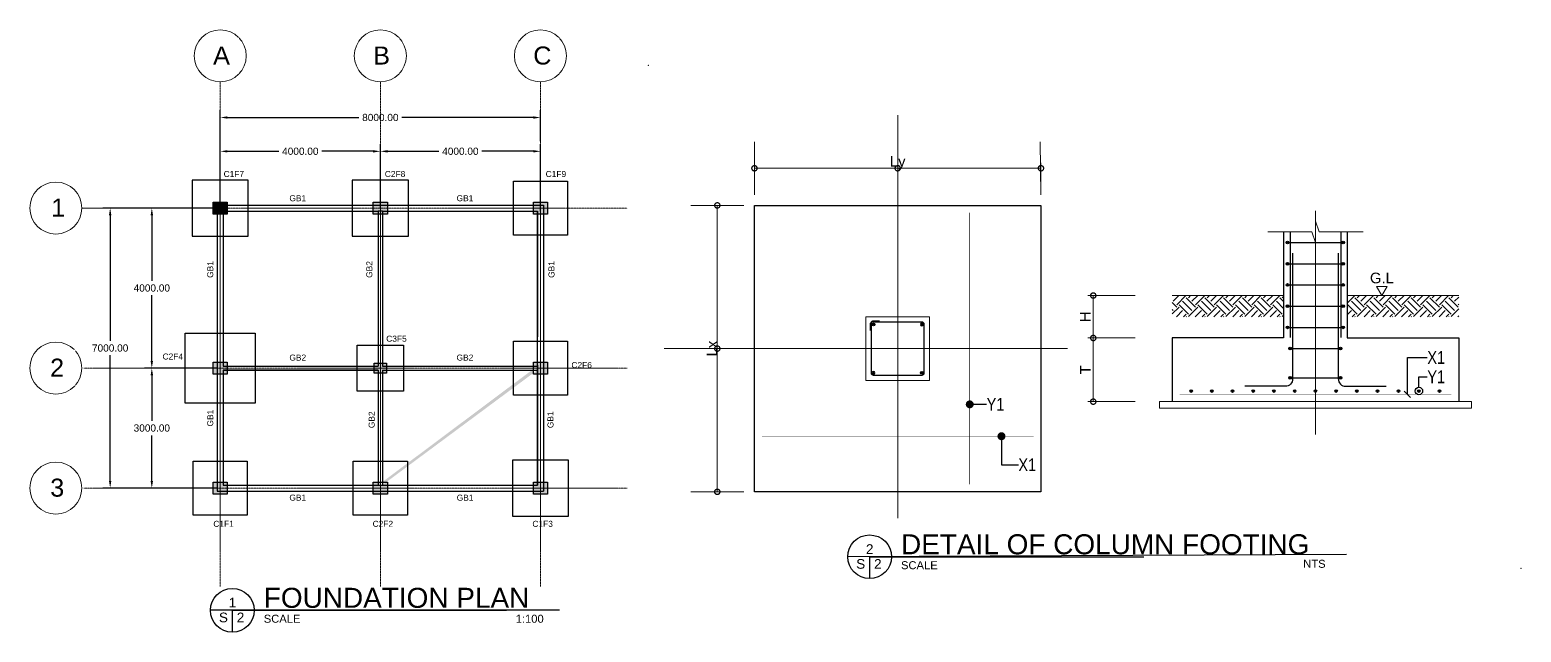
# Model space of a CAD drawing. Header units: inches. Extents: x -1 to 315328, y 6829 to 107833.
# Drawn here: x 171441 to 208709, y 88125 to 103183 of the extents above; entities that cross this region are included whole.
import ezdxf
from ezdxf.enums import TextEntityAlignment as Align
from ezdxf.lldxf.tags import DXFTag

# ---------------------------------------------------------------- set-up
doc = ezdxf.new("R2010")
doc.units = ezdxf.units.IN
doc.header["$MEASUREMENT"] = 0
doc.linetypes.add('Grid Line', pattern=[22.225, 12.7, -3.175, 3.175, -3.175])
for name, color, linetype in [('Bar.Column', 3, 'Continuous'), ('Bar.Foundation', 2, 'HIDDEN'), ('Bar.Hoop', 7, 'Continuous'), ('Foundation', 7, 'Continuous'), ('Leader', 7, 'Continuous'), ('TEXTS', 2, 'Continuous')]:
    doc.layers.add(name, color=color, linetype=linetype)
for name, color, linetype, lineweight in [('Center', 1, 'DASHDOTDOT0', 0), ('Column', 7, 'Continuous', 0), ('Dimension', 1, 'Continuous', 0), ('Legend', 7, 'Continuous', 0), ('S-GRID', 1, 'Continuous', 9), ('S-GRID-IDEN', 1, 'Continuous', 9), ('Soil', 7, 'Continuous', 0), ('Text', 9, 'Continuous', 0)]:
    doc.layers.add(name, color=color, linetype=linetype, lineweight=lineweight)
doc.styles.add('Arial_1', font='arial.ttf', dxfattribs={"height": 450})
doc.styles.add('DimText', font='arial.ttf')
doc.styles.add('RebarIndex', font='ARIALN.TTF')
doc.styles.get("Standard").update_dxf_attribs({"font": 'arial.ttf'})
tags = doc.linetypes.add('DASHDOTDOT0', pattern=[1, 0.3, -0.23, 0, -0.24, 0, -0.23]).pattern_tags.tags
tags[14:15] = [DXFTag(74, 4), DXFTag(75, 0), DXFTag(340, '0'), DXFTag(46, 0.0), DXFTag(50, 0.0), DXFTag(44, 0.0), DXFTag(45, 0.0)]
tags[12:13] = [DXFTag(74, 4), DXFTag(75, 0), DXFTag(340, '0'), DXFTag(46, 0.0), DXFTag(50, 0.0), DXFTag(44, 0.0), DXFTag(45, 0.0)]
tags[10:11] = [DXFTag(74, 4), DXFTag(75, 0), DXFTag(340, '0'), DXFTag(46, 0.0), DXFTag(50, 0.0), DXFTag(44, 0.0), DXFTag(45, 0.0)]
tags[8:9] = [DXFTag(74, 4), DXFTag(75, 0), DXFTag(340, '0'), DXFTag(46, 0.0), DXFTag(50, 0.0), DXFTag(44, 0.0), DXFTag(45, 0.0)]
tags[6:7] = [DXFTag(74, 4), DXFTag(75, 0), DXFTag(340, '0'), DXFTag(46, 0.0), DXFTag(50, 0.0), DXFTag(44, 0.0), DXFTag(45, 0.0)]
tags[4:5] = [DXFTag(74, 4), DXFTag(75, 0), DXFTag(340, '0'), DXFTag(46, 0.0), DXFTag(50, 0.0), DXFTag(44, 0.0), DXFTag(45, 0.0)]
tags = doc.linetypes.add('HIDDEN', pattern=[0.375, 0.25, -0.125]).pattern_tags.tags
tags[6:7] = [DXFTag(74, 4), DXFTag(75, 0), DXFTag(340, '0'), DXFTag(46, 0.0), DXFTag(50, 0.0), DXFTag(44, 0.0), DXFTag(45, 0.0)]
tags[4:5] = [DXFTag(74, 4), DXFTag(75, 0), DXFTag(340, '0'), DXFTag(46, 0.0), DXFTag(50, 0.0), DXFTag(44, 0.0), DXFTag(45, 0.0)]
doc.dimstyles.get("Standard").update_dxf_attribs({"dimtxt": 0.18, "dimasz": 0.18, "dimexe": 0.18, "dimexo": 0.0625, "dimgap": 0.09, "dimtad": 0, "dimtih": 1, "dimtoh": 1, "dimdec": 4, "dimzin": 0, "dimdsep": 46, "dimtxsty": 'Standard', "dimcen": 0.09, "dimadec": 0, "dimazin": 0, "dimtfac": 1, "dimtdec": 4, "dimtofl": 0, "dimtmove": 0, "dimatfit": 3, "dimfxl": 1, "dimtolj": 1, "dimtzin": 0, "dimarcsym": 0})

# ---------------------------------------------------------------- blocks, each defined once
blk = doc.blocks.new('*D408')
at = {"color": 0, "lineweight": -2, "transparency": 16777216}
for p, q in [((176200, 98761), (176200, 101171)), ((184200, 100398), (184200, 101171)), ((176380, 100991), (179666, 100991)), ((184020, 100991), (180733, 100991))]:
    blk.add_line(p, q, dxfattribs=at)
at = {"color": 0, "transparency": 16777216}
for points in [[(176380, 101021), (176380, 100961), (176200, 100991)], [(184020, 101021), (184020, 100961), (184200, 100991)]]:
    blk.add_solid(points, dxfattribs=at)
at = {"layer": 'Defpoints', "color": 0, "transparency": 16777216}
for p in [(184200, 100991), (184200, 100335), (176200, 98699)]:
    blk.add_point(p, dxfattribs=at)
at = {"color": 0, "transparency": 16777216, "insert": (180200, 100991), "char_height": 180, "attachment_point": 5}
blk.add_mtext('\\A1;8000.00', dxfattribs=at)
blk = doc.blocks.new('*D409')
at = {"color": 0, "lineweight": -2, "transparency": 16777216}
for p, q in [((176200, 98761), (176200, 100326)), ((180200, 98716), (180200, 100326)), ((176380, 100146), (177663, 100146)), ((180020, 100146), (178736, 100146))]:
    blk.add_line(p, q, dxfattribs=at)
at = {"color": 0, "transparency": 16777216}
for points in [[(176380, 100176), (176380, 100116), (176200, 100146)], [(180020, 100176), (180020, 100116), (180200, 100146)]]:
    blk.add_solid(points, dxfattribs=at)
at = {"layer": 'Defpoints', "color": 0, "transparency": 16777216}
for p in [(180200, 100146), (176200, 98699), (180200, 98653)]:
    blk.add_point(p, dxfattribs=at)
at = {"color": 0, "transparency": 16777216, "insert": (178200, 100146), "char_height": 180, "attachment_point": 5}
blk.add_mtext('\\A1;4000.00', dxfattribs=at)
blk = doc.blocks.new('*D410')
at = {"color": 0, "lineweight": -2, "transparency": 16777216}
for p, q in [((180200, 98716), (180200, 100326)), ((184200, 98641), (184200, 100326)), ((180380, 100146), (181663, 100146)), ((184020, 100146), (182736, 100146))]:
    blk.add_line(p, q, dxfattribs=at)
at = {"color": 0, "transparency": 16777216}
for points in [[(180380, 100176), (180380, 100116), (180200, 100146)], [(184020, 100176), (184020, 100116), (184200, 100146)]]:
    blk.add_solid(points, dxfattribs=at)
at = {"layer": 'Defpoints', "color": 0, "transparency": 16777216}
for p in [(184200, 100146), (180200, 98653), (184200, 98578)]:
    blk.add_point(p, dxfattribs=at)
at = {"color": 0, "transparency": 16777216, "insert": (182200, 100146), "char_height": 180, "attachment_point": 5}
blk.add_mtext('\\A1;4000.00', dxfattribs=at)
blk = doc.blocks.new('*D413')
at = {"color": 0, "lineweight": -2, "transparency": 16777216}
for p, q in [((176137, 98728), (174309, 98728)), ((174489, 98548), (174489, 96910)), ((174489, 94908), (174489, 96546)), ((176137, 94728), (174309, 94728))]:
    blk.add_line(p, q, dxfattribs=at)
at = {"color": 0, "transparency": 16777216}
for points in [[(174459, 98548), (174519, 98548), (174489, 98728)], [(174459, 94908), (174519, 94908), (174489, 94728)]]:
    blk.add_solid(points, dxfattribs=at)
at = {"layer": 'Defpoints', "color": 0, "transparency": 16777216}
for p in [(176200, 98728), (174489, 94728), (176200, 94728)]:
    blk.add_point(p, dxfattribs=at)
at = {"color": 0, "transparency": 16777216, "insert": (174489, 96728), "char_height": 180, "attachment_point": 5}
blk.add_mtext('\\A1;4000.00', dxfattribs=at)
blk = doc.blocks.new('*D411')
at = {"color": 0, "lineweight": -2, "transparency": 16777216}
for p, q in [((176137, 94728), (174309, 94728)), ((174489, 94548), (174489, 93410)), ((174489, 91908), (174489, 93046)), ((176135, 91728), (174309, 91728))]:
    blk.add_line(p, q, dxfattribs=at)
at = {"color": 0, "transparency": 16777216}
for points in [[(174459, 94548), (174519, 94548), (174489, 94728)], [(174459, 91908), (174519, 91908), (174489, 91728)]]:
    blk.add_solid(points, dxfattribs=at)
at = {"layer": 'Defpoints', "color": 0, "transparency": 16777216}
for p in [(176200, 94728), (174489, 91728), (176197, 91728)]:
    blk.add_point(p, dxfattribs=at)
at = {"color": 0, "transparency": 16777216, "insert": (174489, 93228), "char_height": 180, "attachment_point": 5}
blk.add_mtext('\\A1;3000.00', dxfattribs=at)
blk = doc.blocks.new('*D412')
at = {"color": 0, "lineweight": -2, "transparency": 16777216}
for p, q in [((175161, 98728), (173268, 98728)), ((173448, 98548), (173448, 95410)), ((173448, 91908), (173448, 95046)), ((175161, 91728), (173268, 91728))]:
    blk.add_line(p, q, dxfattribs=at)
at = {"color": 0, "transparency": 16777216}
for points in [[(173418, 98548), (173478, 98548), (173448, 98728)], [(173418, 91908), (173478, 91908), (173448, 91728)]]:
    blk.add_solid(points, dxfattribs=at)
at = {"layer": 'Defpoints', "color": 0, "transparency": 16777216}
for p in [(175223, 98728), (173448, 91728), (175223, 91728)]:
    blk.add_point(p, dxfattribs=at)
at = {"color": 0, "transparency": 16777216, "insert": (173448, 95228), "char_height": 180, "attachment_point": 5}
blk.add_mtext('\\A1;7000.00', dxfattribs=at)
blk = doc.blocks.new('Grid - M_Grid Head - Circle-11575-1F')
at = {"layer": 'S-GRID-IDEN'}
blk.add_circle((0, 0), 6.5, dxfattribs=at)
blk = doc.blocks.new('_DotSmall')
at = {"color": 0, "linetype": 'ByBlock', "const_width": 0.5}
blk.add_lwpolyline([(-0.0625, 0, 1), (0.0625, 0, 1)], format="xyb", close=True, dxfattribs=at)
blk = doc.blocks.new('Rebar')
at = {"ltscale": 5}
h = blk.add_hatch(color=256, dxfattribs=at)
edge = h.paths.add_edge_path()
edge.add_arc((4541, 10116), 12.5, 0, 360)
blk.add_circle((4541, 10116), 12.5, dxfattribs=at)
blk = doc.blocks.new('ANONYM_U4')
blk.add_lwpolyline([(-450, 0), (-35, 0), (0, -100), (0, 0), (0, 100), (35, 0), (450, 0)])
blk = doc.blocks.new('RC Footing(L)', base_point=(-94984, 1212))
at = {"layer": 'Soil', "ltscale": 5}
h = blk.add_hatch(dxfattribs=at)
h.set_pattern_fill('EARTH', color=256, scale=500, angle=45, style=0, pattern_type=2)
h.set_pattern_definition([(45, (-10100.2, 1494.05), (0, 176.7767), [125, -125]), (45, (-10133.34, 1527.19), (0, 176.7767), [125, -125]), (45, (-10166.49, 1560.34), (0, 176.7767), [125, -125]), (135, (-10166.49, 1582.43), (-176.7767, 0), [125, -125]), (135, (-10133.34, 1615.58), (-176.7767, 0), [125, -125]), (135, (-10100.2, 1648.73), (-176.7767, 0), [125, -125])])
h.paths.add_polyline_path([(-90047, -957), (-90047, -1157), (-88997, -1157), (-88997, -957)])
h.paths.add_polyline_path([(-87347, -1157), (-87347, -957), (-88397, -957), (-88397, -1157)])
at = {"ltscale": 5}
for p, q in [((-88997, -957), (-90047, -957)), ((-87347, -957), (-88397, -957))]:
    blk.add_line(p, q, dxfattribs=at)
for points in [[(-88021, -871), (-88121, -871), (-88071, -957)], [(-90167, -2017), (-87227, -2017), (-87227, -1957), (-90167, -1957)]]:
    blk.add_lwpolyline(points, close=True)
for p in [(-94984, 1212), (-86759, -3527)]:
    blk.add_point(p)
at = {"layer": 'Bar.Column'}
for points in [[(-88937, -357), (-88937, -1352)], [(-88457, -357), (-88457, -1352)]]:
    blk.add_lwpolyline(points, dxfattribs=at)
for points in [[(-88912, -557), (-88912, -1742, -0.414214), (-88982, -1812), (-89362, -1812)], [(-88482, -557), (-88482, -1742, 0.414214), (-88412, -1812), (-88032, -1812)]]:
    blk.add_lwpolyline(points, format="xyb", dxfattribs=at)
at = {"layer": 'Bar.Column', "color": 3}
blk.add_lwpolyline([(-92804, -1197), (-92864, -1197, 0.414214), (-92884, -1217), (-92884, -1687, 0.414214), (-92864, -1707), (-92404, -1707, 0.414214), (-92384, -1687), (-92384, -1227, 0.414214), (-92404, -1207), (-92874, -1207, 0.414214), (-92894, -1227), (-92894, -1287)], format="xyb", dxfattribs=at)
at = {"layer": 'Bar.Foundation', "const_width": 5}
for points in [[(-91955, -177), (-91955, -2737)], [(-89977, -1887), (-87417, -1887)], [(-93914, -2283), (-91354, -2283)]]:
    blk.add_lwpolyline(points, dxfattribs=at)
at = {"layer": 'Bar.Hoop'}
for points in [[(-88955, -457), (-88435, -457)], [(-88957, -657), (-88437, -657)], [(-88957, -857), (-88437, -857)], [(-88957, -1057), (-88437, -1057)], [(-88957, -1257), (-88437, -1257)], [(-88932, -1457), (-88462, -1457)], [(-88932, -1732), (-88462, -1732)]]:
    blk.add_lwpolyline(points, dxfattribs=at)
at = {"layer": 'Center'}
for points in [[(-92634, 743), (-92634, -3057)], [(-88697, -157), (-88697, -2267)], [(-94834, -1457), (-91034, -1457)]]:
    blk.add_lwpolyline(points, dxfattribs=at)
at = {"layer": 'Column', "color": 6}
blk.add_lwpolyline([(-92334, -1157), (-92934, -1157), (-92934, -1757), (-92334, -1757)], close=True, dxfattribs=at)
at = {"layer": 'Dimension'}
for p, q in [((-93984, -7), (-93984, 493)), ((-91284, -7), (-91290, 493)), ((-93984, -7), (-93984, 293)), ((-91284, -7), (-91284, 293)), ((-91284, 243), (-93984, 243)), ((-94084, -107), (-94584, -107)), ((-94084, -107), (-94384, -107)), ((-94334, -2807), (-94334, -107)), ((-90397, -957), (-90841, -957)), ((-90791, -1357), (-90791, -957)), ((-90397, -1357), (-90841, -1357)), ((-90791, -1957), (-90791, -1357)), ((-90397, -1357), (-90591, -1357)), ((-90397, -1957), (-90841, -1957)), ((-94084, -2807), (-94584, -2807)), ((-94084, -2807), (-94384, -2807))]:
    blk.add_line(p, q, dxfattribs=at)
at = {"layer": 'Foundation'}
blk.add_lwpolyline([(-93984, -107), (-91284, -107), (-91284, -2807), (-93984, -2807)], close=True, dxfattribs=at)
for points in [[(-88997, -357), (-88997, -1357)], [(-88397, -357), (-88397, -1357)], [(-88997, -1357), (-90047, -1357), (-90047, -1957)], [(-88397, -1357), (-87347, -1357), (-87347, -1957)]]:
    blk.add_lwpolyline(points, dxfattribs=at)
at = {"layer": 'Leader'}
for p, q in [((-87830, -1887), (-87830, -1541)), ((-87830, -1541), (-87643, -1541)), ((-87722, -1822), (-87722, -1723)), ((-87722, -1723), (-87643, -1723)), ((-87860, -1857), (-87800, -1917)), ((-91955, -1982), (-91796, -1982)), ((-91656, -2283), (-91656, -2552)), ((-91656, -2552), (-91497, -2552))]:
    blk.add_line(p, q, dxfattribs=at)
at = {"layer": 'Leader', "const_width": 37.5}
for points in [[(-91955, -2001, 1), (-91955, -1964, 1)], [(-91656, -2302, 1), (-91656, -2264, 1)]]:
    blk.add_lwpolyline(points, format="xyb", close=True, dxfattribs=at)
at = {"layer": 'Leader'}
blk.add_circle((-87722, -1857), 35, dxfattribs=at)
at = {"layer": 'Soil'}
blk.add_lwpolyline([(-88998, -656), (-88997, -656)], dxfattribs=at)
blk.add_blockref('ANONYM_U4', (-88697, -357))
at = {"layer": 'Bar.Column', "color": 2}
for p in [(-93501, -10573), (-92976, -10573), (-93501, -10773), (-92976, -10773), (-93501, -10973), (-92976, -10973), (-93501, -11173), (-92976, -11173), (-97403, -11345), (-93501, -11373), (-92976, -11373), (-93476, -11573), (-93001, -11573), (-93476, -11848), (-93001, -11848)]:
    blk.add_blockref('Rebar', p, dxfattribs=at)
at = {"layer": 'Bar.Column', "color": 2, "xscale": -1}
blk.add_blockref('Rebar', (-87865, -11345), dxfattribs=at)
at = {"layer": 'Bar.Column', "color": 2, "xscale": -1, "rotation": 180}
blk.add_blockref('Rebar', (-97403, 8431), dxfattribs=at)
at = {"layer": 'Bar.Column', "color": 2, "rotation": 180}
blk.add_blockref('Rebar', (-87865, 8431), dxfattribs=at)
at = {"layer": 'Bar.Foundation', "color": 2}
for p in [(-94409, -11973), (-94214, -11973), (-94019, -11973), (-93824, -11973), (-93629, -11973), (-93434, -11973), (-93239, -11973), (-93044, -11973), (-92849, -11973), (-92654, -11973), (-92455, -11973), (-92264, -11973), (-92069, -11973)]:
    blk.add_blockref('Rebar', p, dxfattribs=at)
at = {"layer": 'Dimension', "xscale": 100, "yscale": 100, "zscale": 100}
for p, rotation in [((-93984, 243), 180), ((-92634, 243), 180), ((-94334, -107), 90), ((-90791, -957), 90), ((-90791, -1357), 90), ((-90791, -1357), 270), ((-94334, -1457), 270), ((-94334, -1457), 90), ((-90791, -1957), 270), ((-94334, -2807), 270)]:
    blk.add_blockref('_DotSmall', p, dxfattribs=dict(at, rotation=rotation))
for p in [(-92634, 243), (-91284, 243)]:
    blk.add_blockref('_DotSmall', p, dxfattribs=at)
at = {"layer": 'Dimension', "color": 7, "insert": (-92634, 293), "char_height": 100, "width": 130.76, "attachment_point": 5, "style": 'DimText'}
blk.add_mtext('\\A1;Ly  ', dxfattribs=at)
at = {"layer": 'Dimension', "color": 7, "char_height": 100, "attachment_point": 5, "rotation": 90, "style": 'DimText'}
for s, insert, width in [('\\A1;H', (-90866, -1157), 77.08), ('\\A1;Lx', (-94384, -1457), 136.19), ('\\A1;T ', (-90866, -1657), 81.23)]:
    blk.add_mtext(s, dxfattribs=dict(at, insert=insert, width=width))
at = {"layer": 'Text', "style": 'DimText'}
blk.add_text('G.L', height=100, dxfattribs=at).set_placement((-88071, -871), align=Align.BOTTOM_CENTER)
at = {"layer": 'Text', "style": 'RebarIndex'}
for s, p in [('X1', (-87643, -1541)), ('Y1', (-87643, -1723)), ('Y1', (-91796, -1982)), ('X1', (-91497, -2552))]:
    blk.add_text(s, height=120, dxfattribs=at).set_placement(p, align=Align.MIDDLE_LEFT)

msp = doc.modelspace()

# ---------------------------------------------------------------- hatches: boundary and pattern name
h = msp.add_hatch(color=256)
h.dxf.hatch_style = 1
h.paths.add_polyline_path([(176274.60587, 98578.09147), (176374.60587, 98578.09147), (176374.60587, 98653.09147), (176274.60587, 98653.09147)], flags=16)
h.paths.add_polyline_path([(176274.60587, 98653.09147), (176374.60587, 98653.09147), (176374.60587, 98803.09147), (176124.60587, 98803.09147), (176124.60587, 98578.09147), (176274.60587, 98578.09147)], flags=17)
h.paths.add_polyline_path([(176024.60587, 98578.09147), (176124.60587, 98578.09147), (176124.60587, 98803.09147), (176374.60587, 98803.09147), (176374.60587, 98878.09147), (176024.60587, 98878.09147)])
h = msp.add_hatch(color=256)
h.dxf.hatch_style = 1
h.paths.add_polyline_path([(180024.60587, 98878.09147), (180374.60587, 98878.09147), (180374.60587, 98578.09147), (180024.60587, 98578.09147)])
h.paths.add_polyline_path([(184374.60587, 98578.09147), (184024.60587, 98578.09147), (184024.60587, 98878.09147), (184374.60587, 98878.09147)])
h.paths.add_polyline_path([(176024.60587, 94578.09147), (176024.60587, 94878.09147), (176374.60587, 94878.09147), (176374.60587, 94578.09147)])
h.paths.add_polyline_path([(180049.60587, 94603.09147), (180049.60587, 94853.09147), (180349.60587, 94853.09147), (180349.60587, 94603.09147)])
h.paths.add_polyline_path([(184024.60587, 94578.09147), (184024.60587, 94878.09147), (184374.60587, 94878.09147), (184374.60587, 94578.09147)])
h.paths.add_polyline_path([(176024.60587, 91578.09147), (176024.60587, 91878.09147), (176374.60587, 91878.09147), (176374.60587, 91578.09147)])
h.paths.add_polyline_path([(180024.60587, 91578.09147), (180024.60587, 91878.09147), (180374.60587, 91878.09147), (180374.60587, 91578.09147)])
h.paths.add_polyline_path([(184024.60587, 91578.09147), (184024.60587, 91878.09147), (184374.60587, 91878.09147), (184374.60587, 91578.09147)])
edge = h.paths.add_edge_path()
edge.add_line((184124.60587, 94678.09147), (184124.60587, 94778.09147))
edge.add_line((180149.60587, 91803.09147), (180249.60587, 91803.09147))

# ---------------------------------------------------------------- linework, layer by layer
for p, q in [((175499.60587, 99428.09147), (175499.60587, 98028.09147)), ((176899.60587, 99428.09147), (175499.60587, 99428.09147)), ((176899.60587, 98028.09147), (176899.60587, 99428.09147)), ((179499.60587, 99428.09147), (179499.60587, 98028.09147)), ((180899.60587, 99428.09147), (179499.60587, 99428.09147)), ((180899.60587, 98028.09147), (180899.60587, 99428.09147)), ((183524.60587, 99403.09147), (184874.60587, 99403.09147)), ((183524.60587, 98053.09147), (183524.60587, 99403.09147)), ((184874.60587, 99403.09147), (184874.60587, 98053.09147)), ((176024.60587, 98878.09147), (176374.60587, 98878.09147)), ((176024.60587, 98578.09147), (176024.60587, 98878.09147)), ((176374.60587, 98878.09147), (176374.60587, 98578.09147)), ((180024.60587, 98878.09147), (180374.60587, 98878.09147)), ((180024.60587, 98578.09147), (180024.60587, 98878.09147)), ((180374.60587, 98878.09147), (180374.60587, 98578.09147)), ((184024.60587, 98878.09147), (184374.60587, 98878.09147)), ((184024.60587, 98578.09147), (184024.60587, 98878.09147)), ((184374.60587, 98878.09147), (184374.60587, 98578.09147)), ((176374.60587, 98578.09147), (176024.60587, 98578.09147)), ((176199.60587, 98578.09147), (176199.60587, 98728.09147)), ((176199.60587, 98728.09147), (176374.60587, 98728.09147)), ((180374.60587, 98578.09147), (180024.60587, 98578.09147)), ((180249.60587, 98653.09147), (180149.60587, 98653.09147)), ((184374.60587, 98578.09147), (184024.60587, 98578.09147)), ((184124.60587, 91803.09147), (184124.60587, 98653.09147)), ((175499.60587, 98028.09147), (176899.60587, 98028.09147)), ((179499.60587, 98028.09147), (180899.60587, 98028.09147)), ((184874.60587, 98053.09147), (183524.60587, 98053.09147)), ((175324.60587, 95603.09147), (177074.60587, 95603.09147)), ((175324.60587, 93853.09147), (175324.60587, 95603.09147)), ((177074.60587, 95603.09147), (177074.60587, 93853.09147)), ((179624.60587, 95303.09147), (180774.60587, 95303.09147)), ((179624.60587, 94153.09147), (179624.60587, 95303.09147)), ((180774.60587, 95303.09147), (180774.60587, 94153.09147)), ((183524.60587, 95403.09147), (184874.60587, 95403.09147)), ((183524.60587, 94053.09147), (183524.60587, 95403.09147)), ((184874.60587, 95403.09147), (184874.60587, 94053.09147)), ((176024.60587, 94878.09147), (176374.60587, 94878.09147)), ((176024.60587, 94578.09147), (176024.60587, 94878.09147)), ((180149.60587, 94678.09147), (176274.60587, 94678.09147)), ((176374.60587, 94878.09147), (176374.60587, 94578.09147)), ((180049.60587, 94853.09147), (180349.60587, 94853.09147)), ((180049.60587, 94603.09147), (180049.60587, 94853.09147)), ((180349.60587, 94853.09147), (180349.60587, 94603.09147)), ((184024.60587, 94878.09147), (184374.60587, 94878.09147)), ((184024.60587, 94578.09147), (184024.60587, 94878.09147)), ((184124.60587, 94678.09147), (184124.60587, 94778.09147)), ((184374.60587, 94878.09147), (184374.60587, 94578.09147)), ((176374.60587, 94578.09147), (176024.60587, 94578.09147)), ((180349.60587, 94603.09147), (180049.60587, 94603.09147)), ((184374.60587, 94578.09147), (184024.60587, 94578.09147)), ((180774.60587, 94153.09147), (179624.60587, 94153.09147)), ((184874.60587, 94053.09147), (183524.60587, 94053.09147)), ((177074.60587, 93853.09147), (175324.60587, 93853.09147)), ((183499.60587, 92428.09147), (183499.60587, 91028.09147)), ((184899.60587, 92428.09147), (183499.60587, 92428.09147)), ((184899.60587, 91028.09147), (184899.60587, 92428.09147)), ((175524.60587, 92403.09147), (176874.60587, 92403.09147)), ((175524.60587, 91053.09147), (175524.60587, 92403.09147)), ((176874.60587, 92403.09147), (176874.60587, 91053.09147)), ((179524.60587, 92403.09147), (180874.60587, 92403.09147)), ((179524.60587, 91053.09147), (179524.60587, 92403.09147)), ((180874.60587, 92403.09147), (180874.60587, 91053.09147)), ((176024.60587, 91878.09147), (176374.60587, 91878.09147)), ((176024.60587, 91578.09147), (176024.60587, 91878.09147)), ((176374.60587, 91878.09147), (176374.60587, 91578.09147)), ((180024.60587, 91878.09147), (180374.60587, 91878.09147)), ((180024.60587, 91578.09147), (180024.60587, 91878.09147)), ((180149.60587, 91803.09147), (180249.60587, 91803.09147)), ((180374.60587, 91878.09147), (180374.60587, 91578.09147)), ((184024.60587, 91878.09147), (184374.60587, 91878.09147)), ((184024.60587, 91578.09147), (184024.60587, 91878.09147)), ((184374.60587, 91878.09147), (184374.60587, 91578.09147)), ((176374.60587, 91578.09147), (176024.60587, 91578.09147)), ((180374.60587, 91578.09147), (180024.60587, 91578.09147)), ((184374.60587, 91578.09147), (184024.60587, 91578.09147)), ((176874.60587, 91053.09147), (175524.60587, 91053.09147)), ((180874.60587, 91053.09147), (179524.60587, 91053.09147)), ((183499.60587, 91028.09147), (184899.60587, 91028.09147))]:
    msp.add_line(p, q)
at = {"color": 7, "true_color": 0xffffff}
for p, q in [((176124.60587, 98803.09147), (176124.60587, 94728.09147)), ((176124.60587, 98803.09147), (180199.60587, 98803.09147)), ((180199.60587, 98803.09147), (184274.60587, 98803.09147)), ((184274.60587, 98803.09147), (184274.60587, 94728.09147)), ((176274.60587, 98653.09147), (176274.60587, 94778.09147)), ((176274.60587, 98653.09147), (180149.60587, 98653.09147)), ((180149.60587, 98653.09147), (180149.60587, 94778.09147)), ((180249.60587, 98653.09147), (184124.60587, 98653.09147)), ((180249.60587, 98653.09147), (180249.60587, 94778.09147)), ((184124.60587, 98653.09147), (184124.60587, 95504.97632)), ((176124.60587, 94728.09147), (176124.60587, 91653.09147)), ((176274.60587, 94778.09147), (180149.60587, 94778.09147)), ((176274.60587, 94678.09147), (176274.60587, 94001.20662)), ((176274.60587, 94678.09147), (176274.60587, 91803.09147)), ((176274.60587, 94678.09147), (180149.60587, 94678.09147)), ((180149.60587, 94678.09147), (180149.60587, 94001.20662)), ((180149.60587, 94678.09147), (180149.60587, 91803.09147)), ((180249.60587, 94778.09147), (184124.60587, 94778.09147)), ((180249.60587, 94678.09147), (180249.60587, 94001.20662)), ((180249.60587, 94678.09147), (180249.60587, 91803.09147)), ((180249.60587, 94678.09147), (184124.60587, 94678.09147)), ((184124.60587, 94803.09147), (184124.60587, 91803.09147)), ((184124.60587, 94678.09147), (184124.60587, 94001.20662)), ((184274.60587, 94803.09147), (184274.60587, 91653.09147)), ((176274.60587, 91803.09147), (180149.60587, 91803.09147)), ((180249.60587, 91803.09147), (184124.60587, 91803.09147)), ((176124.60587, 91653.09147), (180199.60587, 91653.09147)), ((180199.60587, 91653.09147), (184274.60587, 91653.09147))]:
    msp.add_line(p, q, dxfattribs=at)
msp.add_lwpolyline([(176024.60587, 98878.09147), (176374.60587, 98878.09147), (176374.60587, 98578.09147), (176024.60587, 98578.09147)], close=True)
msp.add_lwpolyline([(176024.60587, 98878.09147), (176374.60587, 98878.09147), (176374.60587, 98578.09147), (176024.60587, 98578.09147)], close=True)
at = {"layer": 'S-GRID', "linetype": 'Grid Line'}
for p, q in [((176199.60587, 89263.93061), (176199.60587, 101883.32331)), ((180199.60587, 89263.93061), (180199.60587, 101883.32331)), ((184199.60587, 89263.93061), (184199.60587, 101883.32331)), ((172740.61218, 98728.09147), (186369.64404, 98728.09147)), ((172789.88715, 94728.09147), (186369.64404, 94728.09147)), ((172789.88715, 91728.09147), (186369.64404, 91728.09147))]:
    msp.add_line(p, q, dxfattribs=at)
at = {"layer": 'TEXTS'}
for p, q in [((204340.27032, 90064.66374), (191878.5416, 90010.04581)), ((192425.4562, 90010.04581), (199275.12364, 90010.04581)), ((192425.4562, 90010.04581), (192425.4562, 89463.13121)), ((192425.4562, 90010.04581), (192425.4562, 89463.13121)), ((192425.4562, 90010.04581), (192425.4562, 89463.13121)), ((184677.46187, 88671.96759), (175954.17622, 88671.96759)), ((176501.09082, 88671.96759), (183350.75826, 88671.96759)), ((176501.09082, 88671.96759), (176501.09082, 88125.053)), ((176501.09082, 88671.96759), (176501.09082, 88125.053)), ((176501.09082, 88671.96759), (176501.09082, 88125.053))]:
    msp.add_line(p, q, dxfattribs=at)
for centre in [(192425.4562, 90010.04581), (192425.4562, 90010.04581), (192425.4562, 90010.04581), (176501.09082, 88671.96759), (176501.09082, 88671.96759), (176501.09082, 88671.96759)]:
    msp.add_circle(centre, 546.9146, dxfattribs=at)

# ---------------------------------------------------------------- block references
at = {"layer": 'Legend', "xscale": 2.65175363915062, "yscale": 2.65175363915062, "zscale": 5.193326029553286}
msp.add_blockref('RC Footing(L)', (186896.65071, 102291.70349), dxfattribs=at)
at = {"layer": 'S-GRID-IDEN', "xscale": 99.99999999999993, "yscale": 99.99999999999993, "zscale": 99.99999999999993}
for p in [(176199.60587, 102533.32331), (180199.60587, 102533.32331), (184199.60587, 102533.32331)]:
    msp.add_blockref('Grid - M_Grid Head - Circle-11575-1F', p, dxfattribs=at)
at = {"layer": 'S-GRID-IDEN', "xscale": 99.99999999999993, "yscale": 99.99999999999993, "zscale": 99.99999999999993, "rotation": 269.9999999999994}
for p in [(172090.61218, 98728.09147), (172090.61218, 94728.09147), (172090.61218, 91728.09147)]:
    msp.add_blockref('Grid - M_Grid Head - Circle-11575-1F', p, dxfattribs=at)

# ---------------------------------------------------------------- texts
for s, p in [('2', (192335.0986, 90081.13537)), ('S', (192090.44021, 89710.79718)), ('2', (192537.22804, 89710.79718)), ('1', (176410.73322, 88743.05715)), ('S', (176166.07483, 88372.71897)), ('2', (176612.86266, 88372.71897))]:
    msp.add_text(s, height=242.20035).set_placement(p)
at = {"char_height": 150, "attachment_point": 1}
for s, width, heights, insert in [('C1F7', 829.3187729, [0], (176283.34519, 99654.27811)), ('C2F8', 829.3187729, [0], (180311.21924, 99654.27811)), ('C1F9', 829.3187729, [0], (184330.80616, 99654.27811)), ('GB1', 829.3187729, [0], (177926.81281, 99048.90351)), ('GB1', 829.3187729, [0], (182104.54994, 99048.90351)), ('C3F5', 829.3187729, [0], (180346.77127, 95536.7996)), ('C2F4', 531.8855833, [0], (174757.67312, 95090.9433)), ('GB2', 829.3187729, [0], (177926.81281, 95064.92367)), ('GB2', 829.3187729, [155.11596], (182104.54994, 95064.92367)), ('C2F6', 829.3187729, [0], (184974.6529, 94878.09147)), ('GB1', 829.3187729, [0], (177926.81281, 91564.35199)), ('GB1', 829.3187729, [0], (182108.41115, 91561.75168)), ('C1F1', 829.3187729, [0], (176026.09668, 90908.72869)), ('C2F2', 829.3187729, [0], (180007.04606, 90908.72869)), ('C1F3', 829.3187729, [0], (183999.1972, 90908.72869))]:
    msp.add_mtext_dynamic_manual_height_columns(s, width=width, gutter_width=1, heights=heights, dxfattribs=dict(at, insert=insert))
at = {"char_height": 150, "attachment_point": 1, "rotation": 90}
for s, insert in [('GB1', (175873.36161, 96983.00357)), ('GB2', (179848.51259, 96983.00357)), ('GB1', (184401.55302, 96983.00357)), ('GB1', (175873.36161, 93267.32976)), ('GB2', (179906.81555, 93225.57764)), ('GB1', (184376.43317, 93225.57764))]:
    msp.add_mtext_dynamic_manual_height_columns(s, width=829.3187729, gutter_width=1, heights=[0], dxfattribs=dict(at, insert=insert))
at = {"layer": 'TEXTS'}
for s, height, p in [('DETAIL OF COLUMN FOOTING', 499.9996013, (193211.68774, 90072.21282)), ('SCALE', 200, (193211.06022, 89699.23512)), ('NTS', 200, (203262.42613, 89734.59093)), ('FOUNDATION PLAN', 499.9996013, (177287.32236, 88734.1346)), ('SCALE', 200, (177286.69484, 88361.1569)), ('1:100', 200, (183582.39669, 88361.1569))]:
    msp.add_text(s, height=height, dxfattribs=at).set_placement(p)

# ---------------------------------------------------------------- dimensions: what is measured, and where the dimension line sits
for base, p1, p2, override, picture, middle in [((184199.60587, 100990.95344), (176199.60587, 98698.54016), (184199.60587, 100335.35442), {"dimscale": 1000, "dimdec": 2}, '*D408', (180199.60587, 100990.95344)), ((180199.60587, 100145.9968), (176199.60587, 98698.54016), (180199.60587, 98653.09147), {"dimscale": 1000, "dimdec": 2, "dimtmove": 1}, '*D409', (178199.60587, 100145.9968)), ((184199.60587, 100145.9968), (180199.60587, 98653.09147), (184199.60587, 98578.09147), {"dimscale": 1000, "dimdec": 2}, '*D410', (182199.60587, 100145.9968))]:
    dim = msp.add_linear_dim(base=base, p1=p1, p2=p2, dimstyle='Standard', override=override)
    dim.commit()
    dim.dimension.update_dxf_attribs({"geometry": picture, "text_midpoint": middle})
for base, p1, p2, override, picture, middle in [((173447.79469, 91728.09147), (175223.02106, 98728.09147), (175223.02106, 91728.09147), {"dimscale": 1000, "dimdec": 2}, '*D412', (173447.79469, 95228.09147)), ((174488.93626, 94728.09147), (176199.60587, 98728.09147), (176199.60587, 94728.09147), {"dimscale": 1000, "dimdec": 2}, '*D413', (174488.93626, 96728.09147)), ((174488.93626, 91728.09147), (176199.60587, 94728.09147), (176197.06295, 91728.09147), {"dimscale": 1000, "dimdec": 2, "dimtmove": 1}, '*D411', (174488.93626, 93228.09147))]:
    dim = msp.add_linear_dim(base=base, p1=p1, p2=p2, angle=90, dimstyle='Standard', override=override)
    dim.commit()
    dim.dimension.update_dxf_attribs({"geometry": picture, "text_midpoint": middle})

# ---------------------------------------------------------------- next in the draw order: texts
at = {"layer": 'S-GRID-IDEN', "char_height": 450, "attachment_point": 1, "style": 'Arial_1', "bg_fill": 2}
for s, insert, width in [('A', (176020.9838, 102765.88963), 424.894375), ('B', (180020.9838, 102765.88963), 424.894375), ('C', (184020.9838, 102765.88963), 424.894375), ('1', (171974.12999, 98963.35937), 15.2713852), ('2', (171947.0403, 94963.35937), 403.0709046), ('3', (171950.05198, 91963.35937), 357.4555048)]:
    msp.add_mtext(s, dxfattribs=dict(at, insert=insert, width=width))

doc.saveas('drawing.dxf')
